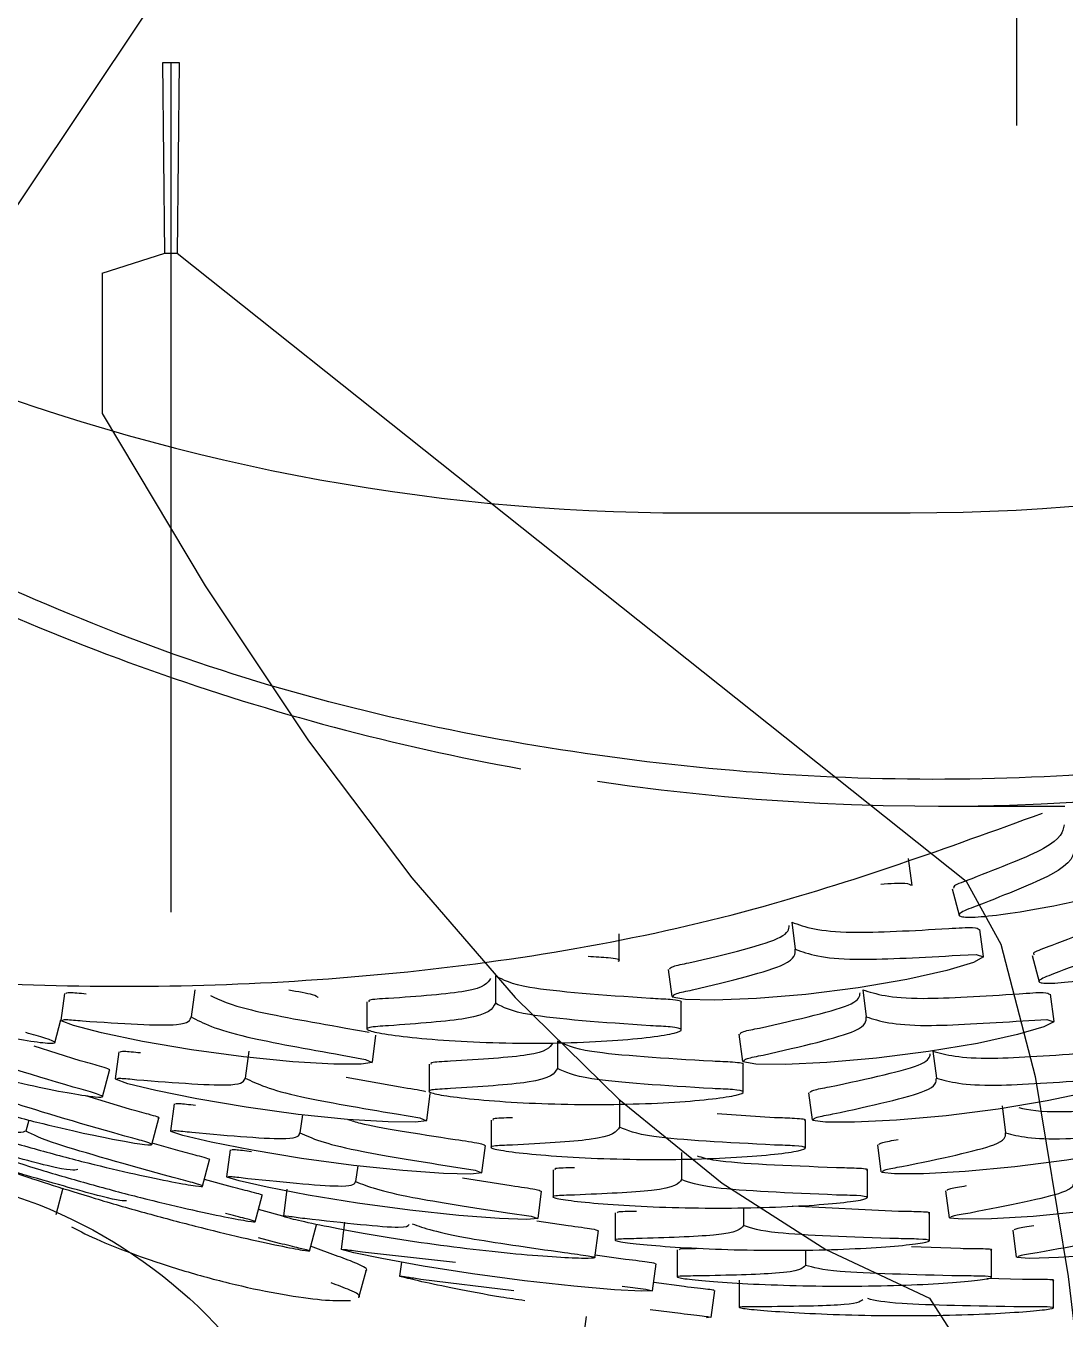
# Model space of a CAD drawing. Header units: millimetres. Extents: x 12325263 to 13848842, y -1463133 to 573208.
# Drawn here: x 12570216.36 to 12570222.68, y -836600.03 to -836592.16 of the extents above; entities that cross this region are included whole.
import ezdxf
from ezdxf.xclip import XClip

# ---------------------------------------------------------------- set-up
doc = ezdxf.new("R2010")
doc.units = ezdxf.units.MM
doc.header["$LTSCALE"] = 1000
doc.header["$XCLIPFRAME"] = 0
for name, color, linetype in [('fur202301', 252, 'Continuous'), ('WALL', 5, 'Continuous'), ('WALL-SHATCH', 8, 'Continuous'), ('建筑-楼板开洞', 251, 'Continuous')]:
    doc.layers.add(name, color=color, linetype=linetype)

# ---------------------------------------------------------------- blocks, each defined once
blk = doc.blocks.new('adgshg13-A$C7F010FC0')
at = {"layer": 'WALL-SHATCH'}
h = blk.add_hatch(color=256, dxfattribs=at)
h.dxf.hatch_style = 1
h.paths.add_polyline_path([(-60384.1712, -16880.8951), (-763.1648, 197.4794), (12587.6185, -13153.3039), (12587.6185, -157996.0198), (-162964.8506, -188820.4315), (-171262.3815, -180522.9007), (-171262.3815, -31310.8985), (-150707.1909, -10755.7079), (-131860.0775, -7980.8951), (-99162.3815, -7980.8951), (-99162.3815, -4980.8951), (-76620.4281, -4980.8951), (-70107.6523, -16880.8951)], flags=16)
h.paths.add_polyline_path([(-60091.2294, -16380.8951), (-646.877, 646.877), (12987.6185, -12987.6185), (12987.6185, -158331.9049), (-163100.5841, -189250.3835), (-171662.3815, -180688.5861), (-171662.3815, -31145.2131), (-150777.8962, -10260.7277), (-131896.6871, -7480.8951), (-99562.3815, -7480.8951), (-99562.3815, -4580.8951), (-76365.5524, -4580.8951), (-69907.5058, -16380.8951)])
blk = doc.blocks.new('A$C4C7A72D3')
at = {"layer": 'WALL', "color": 1}
blk.add_blockref('adgshg13-A$C7F010FC0', (210433.0121, 205503.5693), dxfattribs=at)
blk = doc.blocks.new('asdgag波混去水-B')
at = {"layer": 'fur202301'}
for centre, radius in [((0, 0), 52.5), ((0, 0), 40), ((-19.799, 19.799), 3)]:
    blk.add_circle(centre, radius, dxfattribs=at)
blk = doc.blocks.new('asdgag2019070316031892482')
at = {"lineweight": 0, "xscale": -1}
blk.add_blockref('asdgag波混去水-B', (1705.7792, -408.065), dxfattribs=at)
blk = doc.blocks.new('asdgag2019070515155847995')
at = {"color": 1}
for p, q in [((144.5775, -419.3066), (144.5104, -419.2887)), ((144.9381, -419.6189), (145.0263, -419.3376)), ((144.1628, -419.5131), (144.0017, -419.47)), ((145.0475, -419.4642), (145.1868, -419.5015)), ((145.3479, -419.5226), (145.1832, -419.501)), ((144.6442, -419.9175), (144.7244, -419.6516)), ((144.7191, -419.7536), (144.8794, -419.7965)), ((149.7275, -419.751), (148.8754, -419.751)), ((149.7275, -419.751), (149.8492, -420.1334)), ((144.9923, -419.8532), (144.8276, -419.8315)), ((144.3878, -420.2262), (144.4373, -420.0554)), ((144.4282, -420.053), (144.5885, -420.0959)), ((149.8492, -420.1334), (151.009, -420.1199)), ((149.8492, -420.1334), (149.8492, -420.2069)), ((151.009, -420.1199), (151.009, -420.2205)), ((144.6753, -420.1887), (144.5107, -420.1671)), ((151.009, -420.1702), (145.8413, -420.1702)), ((149.8492, -420.2069), (146.0296, -425.0051)), ((151.009, -420.2205), (149.8492, -420.2069)), ((145.3698, -420.3144), (145.2053, -420.2928)), ((144.1689, -420.5448), (144.2165, -420.3736)), ((144.1749, -420.3625), (144.3352, -420.4054)), ((144.3968, -420.5294), (144.2323, -420.5078)), ((144.9972, -420.6427), (144.8328, -420.6211)), ((143.8273, -420.8307), (143.8615, -420.702)), ((143.959, -420.682), (144.1193, -420.7249)), ((143.9875, -420.8736), (144.0331, -420.7018)), ((144.1569, -420.8751), (143.9924, -420.8535)), ((143.7482, -421.1868), (143.8104, -421.0195)), ((143.7807, -421.0116), (143.9409, -421.0544)), ((144.6093, -420.969), (144.4989, -420.9545)), ((143.9555, -421.2259), (143.791, -421.2043)), ((144.8385, -421.2352), (144.7791, -421.5631)), ((145.1372, -421.2329), (145.1113, -421.3755)), ((143.4983, -421.3133), (143.6595, -421.3564)), ((143.7759, -421.3337), (143.7138, -421.901)), ((144.2984, -421.3054), (144.2034, -421.2929)), ((144.9288, -421.3947), (145.0935, -421.4163)), ((145.2973, -421.3618), (145.1311, -421.3618)), ((143.7135, -421.5713), (143.6284, -421.5602)), ((143.6103, -421.6892), (143.5401, -422.2554)), ((144.5738, -421.7253), (144.7385, -421.7469)), ((144.9177, -421.739), (144.7516, -421.739)), ((144.2262, -421.9433), (144.1786, -422.2387)), ((144.2574, -422.0609), (144.422, -422.0826)), ((144.5771, -422.1163), (144.411, -422.1163)), ((145.4543, -422.1425), (145.2884, -422.1425)), ((143.9646, -422.3951), (143.9361, -422.5841)), ((143.9796, -422.4017), (144.1441, -422.4233)), ((144.2753, -422.4935), (144.1093, -422.4935)), ((145.0577, -422.5197), (144.8918, -422.5197)), ((143.3825, -422.694), (143.2171, -422.6723)), ((143.7581, -422.7498), (143.7321, -422.9345)), ((143.7403, -422.7475), (143.9048, -422.7691)), ((144.0125, -422.8708), (143.8465, -422.8708)), ((144.6999, -422.897), (144.5341, -422.897)), ((145.5436, -422.8952), (145.7099, -422.8952)), ((143.4263, -423.0835), (143.4021, -423.2684)), ((143.5394, -423.0983), (143.7039, -423.12)), ((143.5907, -423.1051), (143.5665, -423.29)), ((145.4931, -423.1933), (145.3283, -423.215)), ((143.7884, -423.2481), (143.6225, -423.2481)), ((144.381, -423.2742), (144.2153, -423.2742)), ((145.1257, -423.2725), (145.2918, -423.2725)), ((148.2703, -423.3102), (148.2703, -424.6638)), ((143.3793, -423.4497), (143.3744, -423.4269)), ((143.3764, -423.4542), (143.5408, -423.4758)), ((143.5436, -423.4717), (143.5423, -423.4649)), ((144.5916, -423.8392), (144.6162, -423.4913)), ((143.6032, -423.6253), (143.4373, -423.6253)), ((144.0438, -423.6515), (143.9352, -423.6515)), ((144.7467, -423.6497), (144.9128, -423.6497)), ((145.0989, -423.6224), (144.9342, -423.6441)), ((144.0219, -424.5937), (144.0533, -423.9468)), ((145.7808, -423.9444), (145.6163, -423.966)), ((143.787, -424.0288), (143.6939, -424.0288)), ((144.4067, -424.027), (144.5727, -424.027)), ((144.7433, -424.0464), (144.5786, -424.0681)), ((145.3698, -424.3757), (145.2053, -424.3973)), ((144.1056, -424.4042), (144.2716, -424.4042)), ((144.4263, -424.4653), (144.2617, -424.487)), ((143.7953, -424.9709), (143.8065, -424.6733)), ((146.0037, -424.6761), (146.1685, -424.6544)), ((143.8433, -424.7815), (144.0093, -424.7815)), ((144.9972, -424.8019), (144.8328, -424.8235)), ((146.487, -424.8358), (146.487, -425.6043)), ((144.1478, -424.8792), (143.9833, -424.9008)), ((145.9834, -424.9196), (145.8229, -424.9626)), ((145.5714, -425.1102), (145.7362, -425.0885)), ((143.6075, -425.3482), (143.6132, -425.131)), ((143.6199, -425.1588), (143.7858, -425.1588)), ((144.6632, -425.2231), (144.4989, -425.2447)), ((143.9079, -425.288), (143.7434, -425.3096)), ((150.6268, -425.3126), (166.7434, -425.3126)), ((145.5791, -425.4051), (145.4186, -425.448)), ((143.4353, -425.536), (143.6012, -425.536)), ((145.1778, -425.5392), (145.3425, -425.5175))]:
    blk.add_line(p, q, dxfattribs=at)
at = {"color": 1, "flags": 128}
for points in [[(141.8472, -402.2908), (141.7715, -402.835), (141.7838, -405.2339), (142.1408, -407.7261), (142.8917, -410.2878), (144.1578, -412.9734), (146.0521, -415.6838), (148.63, -418.2249), (151.8241, -420.3593), (154.9739, -421.72), (157.7965, -422.4441), (160.2772, -422.7383), (162.7873, -422.7221), (165.4026, -422.3745), (168.2049, -421.5989), (171.0742, -420.2887), (173.9473, -418.2922), (175.3808, -416.929), (176.7465, -415.2857), (177.9758, -413.3416), (178.9819, -411.0768), (179.6483, -408.5401), (179.8998, -405.8124), (179.8998, -405.8124)], [(144.9725, -421.2113), (144.9466, -421.3538), (144.9274, -421.3939), (144.9166, -421.3269), (144.9171, -421.1599), (144.9316, -420.9116), (144.9613, -420.6115), (145.0044, -420.2949), (145.0557, -419.9966), (145.1077, -419.7482), (145.1518, -419.5769), (145.1803, -419.5031), (145.1803, -419.5031)], [(148.8754, -419.751), (147.826, -420.3783), (146.8841, -421.0062), (146.0497, -421.6345), (145.3231, -422.2633), (144.7041, -422.8923), (144.1929, -423.5217), (143.7895, -424.1513), (143.4939, -424.7811)], [(144.6145, -421.5415), (144.59, -421.6842), (144.5726, -421.7245), (144.5637, -421.6577), (144.5658, -421.491), (144.5816, -421.2431), (144.6119, -420.9431), (144.6549, -420.6264), (144.7055, -420.3277), (144.7562, -420.079), (144.7986, -419.9076), (144.8251, -419.8337), (144.8251, -419.8337)], [(144.295, -421.8767), (144.2721, -422.0197), (144.2564, -422.0602), (144.2493, -421.9936), (144.2531, -421.8273), (144.2701, -421.5796), (144.3011, -421.2798), (144.344, -420.9629), (144.3938, -420.6639), (144.4432, -420.4149), (144.4838, -420.2433), (144.5085, -420.1693), (144.5085, -420.1693)], [(144.0141, -422.2171), (143.9927, -422.3602), (143.9788, -422.4009), (143.9735, -422.3346), (143.9789, -422.1685), (143.9971, -421.9212), (144.0286, -421.6215), (144.0715, -421.3044), (144.1206, -421.0052), (144.1687, -420.7559), (144.2077, -420.5842), (144.2305, -420.51), (144.2305, -420.51)], [(143.5677, -422.9129), (143.5494, -423.0564), (143.539, -423.0976), (143.5373, -423.0318), (143.5459, -422.8661), (143.5664, -422.6193), (143.5991, -422.3199), (143.6418, -422.0026), (143.6895, -421.7028), (143.7351, -421.453), (143.7707, -421.281), (143.7899, -421.2065), (143.7899, -421.2065)], [(145.5774, -424.9202), (145.5836, -425.0654), (145.5692, -425.1098), (145.5352, -425.0487), (145.4868, -424.888), (145.4324, -424.6448), (145.3813, -424.3474), (145.3411, -424.0305), (145.3159, -423.7291), (145.3061, -423.4753), (145.31, -423.2976), (145.3247, -423.218), (145.3247, -423.218)], [(145.1807, -425.3496), (145.1885, -425.4946), (145.1758, -425.5388), (145.1436, -425.4774), (145.097, -425.3165), (145.0439, -425.0733), (144.9935, -424.7759), (144.9532, -424.4589), (144.9271, -424.1574), (144.9159, -423.9036), (144.9181, -423.7262), (144.9309, -423.647), (144.9309, -423.647)], [(144.8227, -425.7739), (144.8319, -425.9187), (144.821, -425.9627), (144.7907, -425.9011), (144.7457, -425.74), (144.694, -425.4968), (144.6442, -425.1994), (144.6038, -424.8823), (144.5769, -424.5806), (144.5643, -424.3268), (144.5648, -424.1498), (144.5757, -424.0709), (144.5757, -424.0709)], [(144.5032, -426.1932), (144.514, -426.3377), (144.5048, -426.3815), (144.4763, -426.3197), (144.433, -426.1585), (144.3825, -425.9152), (144.3334, -425.6178), (144.2929, -425.3005), (144.2651, -424.9987), (144.2513, -424.745), (144.25, -424.5683), (144.2592, -424.4898), (144.2592, -424.4898)], [(143.4939, -424.7811), (143.0808, -425.0475), (142.0528, -425.3088), (140.4265, -425.5608), (138.2286, -425.7994), (135.4947, -426.0208), (132.2693, -426.2212), (128.6049, -426.3975), (124.5611, -426.5468)], [(144.2223, -426.6074), (144.2346, -426.7517), (144.2271, -426.7953), (144.2005, -426.7332), (144.1588, -426.5718), (144.1096, -426.3285), (144.061, -426.0311), (144.0204, -425.7137), (143.9919, -425.4118), (143.9767, -425.1582), (143.9738, -424.9817), (143.9811, -424.9036), (143.9811, -424.9036)], [(146.0296, -425.0051), (145.6475, -425.2163), (144.8429, -425.4239), (143.6258, -425.6254), (142.0109, -425.8183), (140.0179, -426.0002), (137.6712, -426.169), (134.9994, -426.3225), (132.0352, -426.4589)], [(143.9798, -427.0165), (143.9937, -427.1607), (143.988, -427.204), (143.9631, -427.1416), (143.9231, -426.9801), (143.875, -426.7368), (143.8271, -426.4393), (143.7864, -426.1218), (143.7571, -425.8198), (143.7407, -425.5663), (143.7361, -425.3901), (143.7416, -425.3123), (143.7416, -425.3123)]]:
    blk.add_lwpolyline(points, dxfattribs=at)
at = {"color": 1}
for centre, radius, start, end in [((160.782, -423.3104), 12.5117, 158.04875, 179.999), ((160.8172, -424.6491), 12.5469, 180.06678, 359.93322)]:
    blk.add_arc(centre, radius, start, end, dxfattribs=at)
for start_param, end_param in [(2.215236, 2.540337), (2.573332, 4.289401)]:
    blk.add_ellipse((160.8172, -424.8114), major_axis=(13.0673, 5.8958), ratio=0.997728, start_param=start_param, end_param=end_param, dxfattribs=at)
blk.add_open_spline([(141.6883, -389.9942), (141.5219, -390.0725), (140.2581, -390.6673), (138.035, -392.0498), (135.0585, -394.1422), (132.2907, -396.5115), (129.7358, -399.1053), (127.4176, -401.9131), (125.3526, -404.9113), (123.5566, -408.0776), (122.0432, -411.3879), (120.8239, -414.8172), (119.908, -418.3393), (119.3023, -421.9277), (119.0114, -425.555), (119.0376, -429.1937), (119.3805, -432.8164), (120.0377, -436.3955), (121.0041, -439.9039), (122.2723, -443.315), (123.8328, -446.6029), (125.6738, -449.7427), (127.7812, -452.7107), (130.1391, -455.4844), (132.7297, -458.0426), (135.5333, -460.366), (138.5287, -462.437), (141.6931, -464.2399), (145.0027, -465.761), (148.4322, -466.9887), (151.9557, -467.9137), (155.5465, -468.529), (159.1773, -468.8299), (162.8206, -468.8141), (166.4488, -468.4816), (170.0343, -467.8351), (173.5499, -466.8794), (176.969, -465.6218), (180.2655, -464.0717), (183.4145, -462.241), (186.3921, -460.1436), (189.1756, -457.7953), (191.744, -455.2141), (194.0779, -452.4194), (196.1593, -449.4325), (197.9728, -446.2761), (199.5043, -442.9742), (200.7425, -439.5517), (201.6778, -436.0346), (202.3033, -432.4496), (202.6141, -428.824), (202.608, -425.1851), (202.285, -421.5606), (201.6475, -417.978), (200.7005, -414.4643), (199.451, -411.0463), (197.9086, -407.7499), (196.085, -404.5999), (193.9939, -401.6205), (191.6514, -398.8337), (189.0745, -396.2623), (186.2855, -393.9197), (183.295, -391.8462), (180.7829, -390.3437), (179.2275, -389.6391), (178.777, -389.435)], degree=3, knots=[0, 0, 0, 0, 0.002464, 0.018712, 0.034959, 0.051206, 0.067452, 0.083698, 0.099943, 0.116187, 0.132431, 0.148674, 0.164917, 0.181159, 0.197401, 0.213642, 0.229884, 0.246125, 0.262366, 0.278608, 0.29485, 0.311092, 0.327334, 0.343577, 0.359821, 0.376065, 0.39231, 0.408556, 0.424802, 0.441049, 0.457296, 0.473544, 0.489792, 0.506041, 0.52229, 0.538538, 0.554787, 0.571035, 0.587284, 0.603532, 0.619779, 0.636026, 0.652272, 0.668518, 0.684763, 0.701007, 0.717251, 0.733494, 0.749737, 0.765979, 0.782221, 0.798462, 0.814704, 0.830945, 0.847186, 0.863428, 0.87967, 0.895912, 0.912154, 0.928397, 0.944641, 0.960885, 0.97713, 0.993376, 1, 1, 1, 1])
for points, knots in [([(146.0009, -415.7561), (145.8701, -416.2146), (145.5371, -417.3819), (145.3526, -419.3346), (145.4233, -421.5441), (145.7714, -423.6162), (146.2334, -424.8892), (146.4438, -425.4692)], [0, 0, 0, 0, 0.144269, 0.367301, 0.590326, 0.813347, 1, 1, 1, 1]), ([(145.522, -417.7489), (145.5328, -417.7051), (145.5543, -417.6174), (145.5442, -417.6119), (145.5023, -417.703), (145.432, -417.8892), (145.3449, -418.1486), (145.2537, -418.4527), (145.1707, -418.7667), (145.1048, -419.0556), (145.0611, -419.2874), (145.0414, -419.436), (145.0457, -419.4812), (145.0692, -419.4278), (145.097, -419.3301), (145.1092, -419.2874)], [0, 0, 0, 0, 0.078097, 0.156248, 0.234487, 0.312966, 0.391555, 0.469908, 0.547843, 0.625598, 0.703599, 0.782012, 0.860604, 0.939044, 1, 1, 1, 1]), ([(145.1906, -418.0375), (145.2018, -417.9938), (145.2243, -417.9063), (145.216, -417.9013), (145.1759, -417.9929), (145.1073, -418.1795), (145.0214, -418.4391), (144.9308, -418.7434), (144.8478, -419.0574), (144.7811, -419.3463), (144.736, -419.5778), (144.7146, -419.7259), (144.717, -419.7705), (144.7389, -419.7166), (144.766, -419.6188), (144.7778, -419.576)], [0, 0, 0, 0, 0.078102, 0.15626, 0.234485, 0.312925, 0.391477, 0.469832, 0.547819, 0.625646, 0.703691, 0.782098, 0.86065, 0.939053, 1, 1, 1, 1]), ([(160.8172, -439.0854), (159.8241, -439.0212), (158.0324, -438.9053), (155.552, -438.1092), (153.4057, -437.0368), (151.4757, -435.6053), (149.8042, -433.8773), (148.4507, -431.887), (147.4386, -429.6961), (146.8146, -427.3613), (146.5797, -424.9479), (146.7678, -422.5306), (147.3281, -420.1586), (148.0285, -418.7002), (148.379, -417.9705)], [0, 0, 0, 0, 0.101028, 0.182256, 0.263485, 0.34474, 0.425997, 0.507553, 0.589112, 0.671078, 0.753046, 0.83533, 0.917613, 1, 1, 1, 1]), ([(144.8968, -418.3361), (144.9084, -418.2925), (144.9318, -418.2053), (144.9253, -418.2008), (144.887, -418.2929), (144.8201, -418.4799), (144.7354, -418.7397), (144.6455, -419.0441), (144.5623, -419.3582), (144.4948, -419.647), (144.4484, -419.8783), (144.4253, -420.0258), (144.426, -420.0699), (144.4463, -420.0155), (144.4725, -419.9175), (144.4839, -419.8746)], [0, 0, 0, 0, 0.078108, 0.156274, 0.234487, 0.31289, 0.391408, 0.469765, 0.547799, 0.62569, 0.703776, 0.782177, 0.860692, 0.939062, 1, 1, 1, 1]), ([(144.6404, -418.6448), (144.6526, -418.6013), (144.6769, -418.5144), (144.6722, -418.5103), (144.6357, -418.6029), (144.5704, -418.7903), (144.487, -419.0504), (144.3976, -419.3549), (144.3143, -419.6691), (144.2461, -419.9578), (144.1984, -420.1888), (144.1736, -420.3358), (144.1725, -420.3793), (144.1912, -420.3245), (144.2165, -420.2263), (144.2276, -420.1833)], [0, 0, 0, 0, 0.078116, 0.156289, 0.234493, 0.312863, 0.391349, 0.469707, 0.547783, 0.625733, 0.703855, 0.78225, 0.860731, 0.939071, 1, 1, 1, 1]), ([(144.5104, -419.2887), (144.5017, -419.2673), (144.4866, -419.2303), (144.5947, -418.8188), (144.6404, -418.6448)], [0, 0, 0, 0, 0.57724, 1, 1, 1, 1]), ([(144.7778, -419.576), (144.8596, -419.3017), (145.0015, -418.8263), (145.063, -418.7298), (145.089, -418.6889)], [0, 0, 0, 0, 0.5771469, 1, 1, 1, 1]), ([(144.4216, -418.9635), (144.4342, -418.9202), (144.4595, -418.8335), (144.4566, -418.8299), (144.4218, -418.9229), (144.3581, -419.1107), (144.2759, -419.3711), (144.1872, -419.6757), (144.1038, -419.9899), (144.0347, -420.2786), (143.9858, -420.5093), (143.9593, -420.6558), (143.9565, -420.6987), (143.9736, -420.6435), (143.998, -420.5451), (144.0087, -420.502)], [0, 0, 0, 0, 0.078124, 0.156307, 0.234503, 0.312844, 0.3913, 0.469658, 0.547772, 0.625775, 0.703929, 0.782319, 0.860767, 0.93908, 1, 1, 1, 1]), ([(144.2773, -419.6036), (144.2716, -419.583), (144.2617, -419.5473), (144.3741, -419.137), (144.4216, -418.9635)], [0, 0, 0, 0, 0.577254, 1, 1, 1, 1]), ([(144.4839, -419.8746), (144.5633, -419.5996), (144.7008, -419.1232), (144.7571, -419.0252), (144.781, -418.9838)], [0, 0, 0, 0, 0.5771542, 1, 1, 1, 1]), ([(144.2402, -419.2922), (144.2533, -419.249), (144.2796, -419.1626), (144.2784, -419.1595), (144.2454, -419.253), (144.1833, -419.4412), (144.1023, -419.7018), (144.0141, -420.0065), (143.9306, -420.3208), (143.8609, -420.6094), (143.8106, -420.8398), (143.7826, -420.9859), (143.7779, -421.0282), (143.7934, -420.9725), (143.817, -420.8739), (143.8273, -420.8307)], [0, 0, 0, 0, 0.078134, 0.156328, 0.234519, 0.312833, 0.391262, 0.469619, 0.547767, 0.625817, 0.704, 0.782382, 0.860802, 0.93909, 1, 1, 1, 1]), ([(144.2276, -420.1833), (144.3044, -419.9076), (144.4376, -419.4301), (144.4888, -419.3307), (144.5104, -419.2887)], [0, 0, 0, 0, 0.577167, 1, 1, 1, 1]), ([(144.0867, -419.8996), (144.0852, -419.8804), (144.0824, -419.8444), (144.1901, -419.4674), (144.2402, -419.2922)], [0, 0, 0, 0, 0.535282, 1, 1, 1, 1]), ([(145.182, -419.51), (145.1854, -419.5125), (145.192, -419.5174), (145.1845, -419.5941), (145.1807, -419.6321)], [0, 0, 0, 0, 0.5035, 1, 1, 1, 1]), ([(143.9274, -419.5654), (143.9004, -419.6186), (143.8459, -419.7261), (143.7437, -419.9876), (143.6459, -420.2891), (143.5643, -420.6026), (143.5079, -420.8894), (143.4774, -421.1295), (143.4792, -421.2175), (143.4802, -421.2618)], [0, 0, 0, 0, 0.142607, 0.287842, 0.431584, 0.5732, 0.713973, 0.855932, 1, 1, 1, 1]), ([(145.3467, -419.5317), (145.3501, -419.5341), (145.3567, -419.539), (145.3491, -419.6157), (145.3454, -419.6538)], [0, 0, 0, 0, 0.503357, 1, 1, 1, 1]), ([(144.8808, -419.7916), (144.8808, -419.7933), (144.8812, -419.8114), (144.9003, -419.7549), (144.9266, -419.6603), (144.9381, -419.6189)], [0, 0, 0, 0, 0.055753, 0.58696, 1, 1, 1, 1]), ([(145.1807, -419.6321), (145.165, -419.8665), (145.1379, -420.2725), (145.1853, -420.2868), (145.2053, -420.2928)], [0, 0, 0, 0, 0.577143, 1, 1, 1, 1]), ([(144.8265, -419.8405), (144.8293, -419.8429), (144.8351, -419.8477), (144.8268, -419.9243), (144.8227, -419.9623)], [0, 0, 0, 0, 0.503609, 1, 1, 1, 1]), ([(144.5898, -420.091), (144.5898, -420.0927), (144.5896, -420.1106), (144.6076, -420.0538), (144.6331, -419.959), (144.6442, -419.9175)], [0, 0, 0, 0, 0.056084, 0.587042, 1, 1, 1, 1]), ([(144.9911, -419.8621), (144.994, -419.8646), (144.9997, -419.8694), (144.9914, -419.9459), (144.9873, -419.984)], [0, 0, 0, 0, 0.503477, 1, 1, 1, 1]), ([(144.8227, -419.9623), (144.8045, -420.1963), (144.773, -420.6018), (144.815, -420.6154), (144.8328, -420.6211)], [0, 0, 0, 0, 0.577145, 1, 1, 1, 1]), ([(144.3365, -420.4004), (144.3364, -420.4021), (144.3355, -420.4198), (144.3525, -420.3628), (144.377, -420.2677), (144.3878, -420.2262)], [0, 0, 0, 0, 0.056395, 0.587124, 1, 1, 1, 1]), ([(144.5095, -420.1761), (144.5119, -420.1784), (144.5167, -420.1831), (144.5077, -420.2596), (144.5032, -420.2976)], [0, 0, 0, 0, 0.503708, 1, 1, 1, 1]), ([(144.6741, -420.1977), (144.6765, -420.2001), (144.6813, -420.2048), (144.6723, -420.2813), (144.6678, -420.3192)], [0, 0, 0, 0, 0.503586, 1, 1, 1, 1]), ([(144.5032, -420.2976), (144.4825, -420.5313), (144.4465, -420.9361), (144.4833, -420.949), (144.4989, -420.9545)], [0, 0, 0, 0, 0.57715, 1, 1, 1, 1]), ([(145.2053, -420.2928), (145.1669, -420.3653), (145.1005, -420.491), (145.0105, -420.9973), (144.9725, -421.2113)], [0, 0, 0, 0, 0.577242, 1, 1, 1, 1]), ([(145.3357, -420.41), (145.3077, -420.4667), (145.2513, -420.5808), (145.1754, -421.0146), (145.1372, -421.2329)], [0, 0, 0, 0, 0.496595, 1, 1, 1, 1]), ([(144.1206, -420.7199), (144.1205, -420.7216), (144.119, -420.7391), (144.1348, -420.6818), (144.1585, -420.5865), (144.1689, -420.5448)], [0, 0, 0, 0, 0.056694, 0.587211, 1, 1, 1, 1]), ([(144.2311, -420.5167), (144.2331, -420.519), (144.2369, -420.5236), (144.2271, -420.6), (144.2223, -420.6379)], [0, 0, 0, 0, 0.503806, 1, 1, 1, 1]), ([(144.3957, -420.5383), (144.3976, -420.5406), (144.4014, -420.5453), (144.3916, -420.6216), (144.3868, -420.6595)], [0, 0, 0, 0, 0.503691, 1, 1, 1, 1]), ([(144.8328, -420.6211), (144.7975, -420.6941), (144.7364, -420.8205), (144.6507, -421.3272), (144.6145, -421.5415)], [0, 0, 0, 0, 0.577236, 1, 1, 1, 1]), ([(144.2223, -420.6379), (144.199, -420.8712), (144.1586, -421.2755), (144.1901, -421.2877), (144.2034, -421.2929)], [0, 0, 0, 0, 0.57716, 1, 1, 1, 1]), ([(143.7716, -422.5624), (143.7645, -422.6173), (143.7502, -422.7271), (143.7383, -422.7639), (143.7344, -422.6978), (143.7411, -422.5284), (143.7603, -422.2769), (143.7927, -421.9717), (143.8364, -421.6482), (143.8861, -421.3427), (143.9343, -421.0885), (143.9728, -420.9132), (143.9942, -420.8387), (143.996, -420.8644), (143.9848, -420.9471), (143.9798, -420.9833)], [0, 0, 0, 0, 0.07812, 0.156298, 0.234498, 0.312852, 0.391322, 0.469679, 0.547777, 0.625756, 0.703895, 0.782288, 0.860751, 0.939075, 1, 1, 1, 1]), ([(145.3691, -420.8862), (145.3594, -420.9426), (145.3411, -421.0496), (145.3288, -421.0594), (145.323, -421.0641)], [0, 0, 0, 0, 0.527959, 1, 1, 1, 1]), ([(143.9798, -420.9833), (143.9531, -421.2208), (143.9112, -421.5938), (143.9337, -421.6113), (143.9418, -421.6177)], [0, 0, 0, 0, 0.636545, 1, 1, 1, 1]), ([(144.4989, -420.9545), (144.4667, -421.0278), (144.4109, -421.155), (144.3294, -421.6623), (144.295, -421.8767)], [0, 0, 0, 0, 0.577233, 1, 1, 1, 1]), ([(143.4995, -421.3088), (143.5002, -421.3105), (143.5077, -421.3308), (143.5378, -421.2775), (143.5723, -421.1844), (143.5874, -421.1438)], [0, 0, 0, 0, 0.050072, 0.585313, 1, 1, 1, 1]), ([(143.6606, -421.3519), (143.6613, -421.3536), (143.6687, -421.3739), (143.6987, -421.3205), (143.7332, -421.2274), (143.7482, -421.1868)], [0, 0, 0, 0, 0.049963, 0.585169, 1, 1, 1, 1]), ([(143.7898, -421.2131), (143.7908, -421.2154), (143.7928, -421.2198), (143.7815, -421.296), (143.7759, -421.3337)], [0, 0, 0, 0, 0.504019, 1, 1, 1, 1]), ([(144.5814, -421.2459), (144.5739, -421.2678), (144.5415, -421.3619), (144.4951, -421.6654), (144.4596, -421.8984)], [0, 0, 0, 0, 0.232486, 1, 1, 1, 1]), ([(144.2034, -421.2929), (144.1742, -421.3667), (144.1238, -421.4945), (144.0467, -422.0024), (144.0141, -422.2171)], [0, 0, 0, 0, 0.577237, 1, 1, 1, 1]), ([(145.1508, -421.4919), (145.148, -421.447), (145.1423, -421.357), (145.1247, -421.355), (145.1014, -421.4544), (145.0762, -421.653), (145.0552, -421.9266), (145.0439, -422.2441), (145.0454, -422.5687), (145.0592, -422.8643), (145.0815, -423.0991), (145.1067, -423.2472), (145.1291, -423.2893), (145.1439, -423.2311), (145.1487, -423.1292), (145.1508, -423.0847)], [0, 0, 0, 0, 0.078091, 0.156237, 0.234491, 0.313012, 0.391641, 0.469991, 0.547869, 0.625547, 0.703499, 0.781918, 0.860553, 0.939033, 1, 1, 1, 1]), ([(145.3169, -421.4919), (145.3143, -421.4431), (145.3103, -421.3666), (145.3008, -421.3728), (145.2973, -421.375)], [0, 0, 0, 0, 0.637381, 1, 1, 1, 1]), ([(145.2884, -422.1425), (145.2543, -422.1252), (145.1951, -422.0952), (145.164, -421.6712), (145.1508, -421.4919)], [0, 0, 0, 0, 0.577246, 1, 1, 1, 1]), ([(145.4392, -422.1128), (145.4108, -422.0955), (145.3575, -422.0631), (145.3298, -421.6736), (145.3169, -421.4919)], [0, 0, 0, 0, 0.53357, 1, 1, 1, 1]), ([(143.4784, -422.3217), (143.4858, -422.2723), (143.509, -422.1179), (143.5526, -421.8911), (143.597, -421.6814), (143.6225, -421.5757), (143.6268, -421.5644), (143.6284, -421.5602)], [0, 0, 0, 0, 0.115473, 0.360691, 0.607015, 0.853874, 1, 1, 1, 1]), ([(143.6284, -421.5602), (143.628, -421.5686), (143.6273, -421.582), (143.615, -421.66), (143.6103, -421.6892)], [0, 0, 0, 0, 0.625764, 1, 1, 1, 1]), ([(144.7791, -421.5631), (144.77, -421.624), (144.7584, -421.7022), (144.7513, -421.7145), (144.7498, -421.7173)], [0, 0, 0, 0, 0.779051, 1, 1, 1, 1]), ([(143.9463, -421.6363), (143.9203, -421.7106), (143.8751, -421.8391), (143.8024, -422.3475), (143.7716, -422.5624)], [0, 0, 0, 0, 0.577247, 1, 1, 1, 1]), ([(144.7688, -421.8692), (144.7664, -421.8242), (144.7617, -421.7343), (144.7459, -421.7322), (144.7246, -421.8316), (144.7011, -422.0302), (144.6814, -422.3036), (144.6708, -422.6212), (144.6722, -422.9458), (144.6852, -423.2417), (144.706, -423.4765), (144.7295, -423.6246), (144.7499, -423.6665), (144.7631, -423.6083), (144.767, -423.5065), (144.7688, -423.4619)], [0, 0, 0, 0, 0.078097, 0.156248, 0.234487, 0.312966, 0.391555, 0.469908, 0.547843, 0.625598, 0.703599, 0.782012, 0.860604, 0.939044, 1, 1, 1, 1]), ([(144.9348, -421.8692), (144.9327, -421.8204), (144.9295, -421.7439), (144.9208, -421.7501), (144.9177, -421.7523)], [0, 0, 0, 0, 0.637396, 1, 1, 1, 1]), ([(144.8918, -422.5197), (144.8608, -422.5024), (144.807, -422.4724), (144.7801, -422.0484), (144.7688, -421.8692)], [0, 0, 0, 0, 0.577239, 1, 1, 1, 1]), ([(145.044, -422.49), (145.0182, -422.4727), (144.9698, -422.4403), (144.9459, -422.0508), (144.9348, -421.8692)], [0, 0, 0, 0, 0.533567, 1, 1, 1, 1]), ([(144.4596, -421.8984), (144.4513, -421.955), (144.4357, -422.0623), (144.4268, -422.0726), (144.4227, -422.0775)], [0, 0, 0, 0, 0.528002, 1, 1, 1, 1]), ([(144.4257, -422.2464), (144.4238, -422.2015), (144.4201, -422.1116), (144.4061, -422.1095), (144.3866, -422.2089), (144.3649, -422.4074), (144.3465, -422.6807), (144.3365, -422.9982), (144.3378, -423.323), (144.35, -423.619), (144.3695, -423.8539), (144.3912, -424.0019), (144.4097, -424.0438), (144.4212, -423.9855), (144.4243, -423.8837), (144.4257, -423.8392)], [0, 0, 0, 0, 0.0781022, 0.1562603, 0.2344855, 0.3129248, 0.3914766, 0.4698319, 0.5478191, 0.6256456, 0.7036911, 0.7820984, 0.8606501, 0.9390534, 1, 1, 1, 1]), ([(144.5916, -422.2464), (144.59, -422.1977), (144.5875, -422.1212), (144.5799, -422.1273), (144.5771, -422.1295)], [0, 0, 0, 0, 0.637413, 1, 1, 1, 1]), ([(145.1508, -423.0847), (145.1707, -422.7976), (145.2052, -422.3002), (145.2637, -422.1894), (145.2884, -422.1425)], [0, 0, 0, 0, 0.577142, 1, 1, 1, 1]), ([(145.3169, -423.0847), (145.3367, -422.7976), (145.371, -422.3002), (145.4295, -422.1894), (145.4543, -422.1425)], [0, 0, 0, 0, 0.577116, 1, 1, 1, 1]), ([(144.1786, -422.2387), (144.1708, -422.2954), (144.1561, -422.4028), (144.1484, -422.4133), (144.1448, -422.4182)], [0, 0, 0, 0, 0.528029, 1, 1, 1, 1]), ([(144.5341, -422.897), (144.5062, -422.8796), (144.4578, -422.8496), (144.4352, -422.4256), (144.4257, -422.2464)], [0, 0, 0, 0, 0.577234, 1, 1, 1, 1]), ([(144.1214, -422.6237), (144.1201, -422.5787), (144.1173, -422.4888), (144.1052, -422.4867), (144.0876, -422.5861), (144.0676, -422.7846), (144.0504, -423.0578), (144.0411, -423.3752), (144.0423, -423.7002), (144.0537, -423.9963), (144.0718, -424.2313), (144.0917, -424.3793), (144.1084, -424.421), (144.1182, -424.3627), (144.1205, -424.261), (144.1214, -424.2164)], [0, 0, 0, 0, 0.0781085, 0.1562737, 0.2344871, 0.3128904, 0.391408, 0.4697649, 0.5477991, 0.6256902, 0.7037759, 0.7821774, 0.8606921, 0.939062, 1, 1, 1, 1]), ([(144.2874, -422.6237), (144.2862, -422.5749), (144.2845, -422.4984), (144.2778, -422.5046), (144.2753, -422.5068)], [0, 0, 0, 0, 0.637434, 1, 1, 1, 1]), ([(143.9361, -422.5841), (143.9288, -422.6409), (143.915, -422.7484), (143.9085, -422.759), (143.9054, -422.764)], [0, 0, 0, 0, 0.528061, 1, 1, 1, 1]), ([(144.7688, -423.4619), (144.7861, -423.1749), (144.8162, -422.6775), (144.8694, -422.5666), (144.8918, -422.5197)], [0, 0, 0, 0, 0.5771436, 1, 1, 1, 1]), ([(144.9348, -423.4619), (144.9521, -423.1749), (144.982, -422.6775), (145.0352, -422.5666), (145.0577, -422.5197)], [0, 0, 0, 0, 0.577119, 1, 1, 1, 1]), ([(144.2153, -423.2742), (144.1904, -423.2569), (144.1474, -423.2268), (144.1292, -422.8029), (144.1214, -422.6237)], [0, 0, 0, 0, 0.577234, 1, 1, 1, 1]), ([(145.5436, -422.89), (145.5445, -422.8917), (145.5533, -422.9091), (145.5635, -422.8492), (145.5693, -422.7505), (145.5718, -422.7074)], [0, 0, 0, 0, 0.057464, 0.5879905, 1, 1, 1, 1]), ([(143.8561, -423.0009), (143.8552, -422.956), (143.8534, -422.8661), (143.8431, -422.864), (143.8274, -422.9634), (143.809, -423.1618), (143.7931, -423.435), (143.7844, -423.7523), (143.7855, -424.0773), (143.7962, -424.3737), (143.813, -424.6087), (143.8312, -424.7566), (143.8459, -424.7983), (143.8541, -424.7399), (143.8555, -424.6382), (143.8561, -424.5937)], [0, 0, 0, 0, 0.078116, 0.156289, 0.234493, 0.312863, 0.391349, 0.469707, 0.547783, 0.625733, 0.703855, 0.78225, 0.860731, 0.939071, 1, 1, 1, 1]), ([(144.0219, -423.0009), (144.0213, -422.9522), (144.0203, -422.8757), (144.0146, -422.8818), (144.0125, -422.8841)], [0, 0, 0, 0, 0.637461, 1, 1, 1, 1]), ([(144.4257, -423.8392), (144.4405, -423.5521), (144.4662, -423.0548), (144.5139, -422.9439), (144.5341, -422.897)], [0, 0, 0, 0, 0.577147, 1, 1, 1, 1]), ([(143.7321, -422.9345), (143.7253, -422.9914), (143.7125, -423.099), (143.7071, -423.1098), (143.7046, -423.1148)], [0, 0, 0, 0, 0.528099, 1, 1, 1, 1]), ([(143.9352, -423.6515), (143.9135, -423.6341), (143.8758, -423.6041), (143.8619, -423.1801), (143.8561, -423.0009)], [0, 0, 0, 0, 0.57724, 1, 1, 1, 1]), ([(145.2918, -423.2672), (145.2926, -423.2689), (145.3008, -423.2863), (145.3099, -423.2264), (145.3147, -423.1278), (145.3169, -423.0847)], [0, 0, 0, 0, 0.057762, 0.587977, 1, 1, 1, 1]), ([(145.4943, -423.2024), (145.4998, -423.2036), (145.5109, -423.2062), (145.5262, -423.2818), (145.5338, -423.3194)], [0, 0, 0, 0, 0.503216, 1, 1, 1, 1]), ([(143.4021, -423.2684), (143.3959, -423.3247), (143.3859, -423.4148), (143.3811, -423.4402), (143.3793, -423.4497)], [0, 0, 0, 0, 0.625691, 1, 1, 1, 1]), ([(143.5665, -423.29), (143.5603, -423.3464), (143.5503, -423.437), (143.5455, -423.4622), (143.5436, -423.4717)], [0, 0, 0, 0, 0.621466, 1, 1, 1, 1]), ([(143.6295, -423.3782), (143.6291, -423.3332), (143.6284, -423.2433), (143.6199, -423.2413), (143.606, -423.3407), (143.5893, -423.5391), (143.5746, -423.8121), (143.5665, -424.1295), (143.5675, -424.4545), (143.5774, -424.751), (143.5929, -424.9861), (143.6094, -425.1339), (143.6223, -425.1755), (143.6288, -425.1172), (143.6293, -425.0154), (143.6295, -424.9709)], [0, 0, 0, 0, 0.078124, 0.156307, 0.234503, 0.312844, 0.3913, 0.469658, 0.547772, 0.625775, 0.703929, 0.782319, 0.860767, 0.93908, 1, 1, 1, 1]), ([(143.7953, -423.3782), (143.7952, -423.3294), (143.795, -423.2529), (143.7902, -423.2591), (143.7884, -423.2613)], [0, 0, 0, 0, 0.637496, 1, 1, 1, 1]), ([(144.1214, -424.2164), (144.1337, -423.9294), (144.1549, -423.4321), (144.1973, -423.3212), (144.2153, -423.2742)], [0, 0, 0, 0, 0.577154, 1, 1, 1, 1]), ([(145.3295, -423.224), (145.3351, -423.2253), (145.3461, -423.2278), (145.3615, -423.3035), (145.3691, -423.3411)], [0, 0, 0, 0, 0.503373, 1, 1, 1, 1]), ([(143.6939, -424.0288), (143.6752, -424.0114), (143.6429, -423.9813), (143.6335, -423.5574), (143.6295, -423.3782)], [0, 0, 0, 0, 0.577254, 1, 1, 1, 1]), ([(144.2874, -424.2164), (144.299, -423.919), (144.3151, -423.5041), (144.3485, -423.4003), (144.358, -423.3709)], [0, 0, 0, 0, 0.716708, 1, 1, 1, 1]), ([(145.3691, -423.3411), (145.4241, -423.5703), (145.5193, -423.9674), (145.5875, -423.9664), (145.6163, -423.966)], [0, 0, 0, 0, 0.577142, 1, 1, 1, 1]), ([(145.5338, -423.3194), (145.589, -423.5532), (145.6757, -423.9204), (145.738, -423.9267), (145.7607, -423.929)], [0, 0, 0, 0, 0.636497, 1, 1, 1, 1]), ([(144.9128, -423.6444), (144.9136, -423.6461), (144.921, -423.6635), (144.929, -423.6037), (144.933, -423.505), (144.9348, -423.4619)], [0, 0, 0, 0, 0.058151, 0.588077, 1, 1, 1, 1]), ([(143.4417, -423.7554), (143.4418, -423.7105), (143.4421, -423.6206), (143.4355, -423.6185), (143.4234, -423.718), (143.4083, -423.9163), (143.3948, -424.1893), (143.3873, -424.5066), (143.3883, -424.8318), (143.3974, -425.1283), (143.4116, -425.3635), (143.4264, -425.5113), (143.4375, -425.5527), (143.4423, -425.4944), (143.4419, -425.3927), (143.4417, -425.3482)], [0, 0, 0, 0, 0.078134, 0.156328, 0.234519, 0.312833, 0.391262, 0.469619, 0.547767, 0.625817, 0.704, 0.782382, 0.860802, 0.93909, 1, 1, 1, 1]), ([(143.8561, -424.5937), (143.8657, -424.3067), (143.8824, -423.8094), (143.9195, -423.6984), (143.9352, -423.6515)], [0, 0, 0, 0, 0.577167, 1, 1, 1, 1]), ([(144.9353, -423.6531), (144.9404, -423.6544), (144.9505, -423.6571), (144.9652, -423.7329), (144.9725, -423.7705)], [0, 0, 0, 0, 0.5035, 1, 1, 1, 1]), ([(145.1, -423.6314), (145.1051, -423.6328), (145.1152, -423.6355), (145.1299, -423.7112), (145.1372, -423.7488)], [0, 0, 0, 0, 0.503357, 1, 1, 1, 1]), ([(143.4849, -424.3763), (143.4721, -424.359), (143.4479, -424.3265), (143.4437, -423.937), (143.4417, -423.7554)], [0, 0, 0, 0, 0.533645, 1, 1, 1, 1]), ([(144.9725, -423.7705), (145.025, -424), (145.1159, -424.3977), (145.1787, -424.3974), (145.2053, -424.3973)], [0, 0, 0, 0, 0.577143, 1, 1, 1, 1]), ([(145.1372, -423.7488), (145.1898, -423.9829), (145.2726, -424.3506), (145.3301, -424.3576), (145.3511, -424.3601)], [0, 0, 0, 0, 0.636496, 1, 1, 1, 1]), ([(144.5727, -424.0217), (144.5734, -424.0234), (144.5802, -424.0407), (144.587, -423.9809), (144.5902, -423.8823), (144.5916, -423.8392)], [0, 0, 0, 0, 0.0585066, 0.5881644, 1, 1, 1, 1]), ([(145.6163, -423.966), (145.5872, -424.0474), (145.5368, -424.1884), (145.5653, -424.7028), (145.5774, -424.9202)], [0, 0, 0, 0, 0.57725, 1, 1, 1, 1]), ([(145.7808, -423.9444), (145.7517, -424.0258), (145.7012, -424.1668), (145.7299, -424.6811), (145.7421, -424.8986)], [0, 0, 0, 0, 0.577223, 1, 1, 1, 1]), ([(143.6295, -424.9709), (143.6365, -424.6839), (143.6487, -424.1867), (143.6804, -424.0757), (143.6939, -424.0288)], [0, 0, 0, 0, 0.577186, 1, 1, 1, 1]), ([(144.5798, -424.077), (144.5844, -424.0785), (144.5936, -424.0813), (144.6076, -424.1572), (144.6145, -424.1948)], [0, 0, 0, 0, 0.503609, 1, 1, 1, 1]), ([(144.7444, -424.0554), (144.7491, -424.0568), (144.7582, -424.0597), (144.7722, -424.1355), (144.7791, -424.1732)], [0, 0, 0, 0, 0.503477, 1, 1, 1, 1]), ([(144.2716, -424.3989), (144.2722, -424.4006), (144.2783, -424.4179), (144.284, -424.3581), (144.2863, -424.2595), (144.2874, -424.2164)], [0, 0, 0, 0, 0.058836, 0.588246, 1, 1, 1, 1]), ([(144.6145, -424.1948), (144.6644, -424.4246), (144.7509, -424.8229), (144.8085, -424.8233), (144.8328, -424.8235)], [0, 0, 0, 0, 0.577145, 1, 1, 1, 1]), ([(144.7791, -424.1732), (144.8292, -424.4076), (144.9081, -424.7758), (144.9608, -424.7834), (144.98, -424.7861)], [0, 0, 0, 0, 0.636496, 1, 1, 1, 1]), ([(145.2053, -424.3973), (145.1793, -424.4783), (145.1342, -424.6186), (145.1669, -425.1324), (145.1807, -425.3496)], [0, 0, 0, 0, 0.577242, 1, 1, 1, 1]), ([(145.3698, -424.3757), (145.3437, -424.4567), (145.2986, -424.597), (145.3315, -425.1108), (145.3454, -425.328)], [0, 0, 0, 0, 0.577217, 1, 1, 1, 1]), ([(143.4417, -425.3482), (143.4461, -425.0612), (143.4537, -424.5639), (143.4801, -424.4529), (143.4913, -424.406)], [0, 0, 0, 0, 0.5772138, 1, 1, 1, 1]), ([(144.4274, -424.4743), (144.4316, -424.4758), (144.4398, -424.4788), (144.453, -424.5547), (144.4596, -424.5924)], [0, 0, 0, 0, 0.503586, 1, 1, 1, 1]), ([(144.2628, -424.4959), (144.267, -424.4974), (144.2752, -424.5004), (144.2885, -424.5764), (144.295, -424.6141)], [0, 0, 0, 0, 0.503708, 1, 1, 1, 1]), ([(146.0126, -424.4858), (146.0161, -424.5431), (146.0226, -424.6516), (146.0093, -424.6648), (146.003, -424.671)], [0, 0, 0, 0, 0.52794, 1, 1, 1, 1]), ([(144.0093, -424.7761), (144.0098, -424.7779), (144.0152, -424.7952), (144.0198, -424.7353), (144.0213, -424.6368), (144.0219, -424.5937)], [0, 0, 0, 0, 0.059146, 0.588328, 1, 1, 1, 1]), ([(144.295, -424.6141), (144.3424, -424.8442), (144.4245, -425.243), (144.4768, -425.2442), (144.4989, -425.2447)], [0, 0, 0, 0, 0.57715, 1, 1, 1, 1]), ([(144.8328, -424.8235), (144.8099, -424.9042), (144.7702, -425.0438), (144.8071, -425.557), (144.8227, -425.7739)], [0, 0, 0, 0, 0.577236, 1, 1, 1, 1]), ([(144.9972, -424.8019), (144.9743, -424.8825), (144.9345, -425.0222), (144.9716, -425.5354), (144.9873, -425.7523)], [0, 0, 0, 0, 0.577214, 1, 1, 1, 1]), ([(143.9844, -424.9098), (143.9881, -424.9113), (143.9954, -424.9145), (144.0079, -424.9905), (144.0141, -425.0282)], [0, 0, 0, 0, 0.503806, 1, 1, 1, 1]), ([(144.149, -424.8881), (144.1527, -424.8897), (144.16, -424.8929), (144.1724, -424.9689), (144.1786, -425.0066)], [0, 0, 0, 0, 0.503691, 1, 1, 1, 1]), ([(145.7421, -424.8986), (145.746, -424.9558), (145.7535, -425.0642), (145.7413, -425.0773), (145.7355, -425.0834)], [0, 0, 0, 0, 0.527937, 1, 1, 1, 1]), ([(146.0453, -425.0387), (146.0284, -424.9926), (146.0019, -424.92), (145.9909, -424.9291), (145.9868, -424.9324)], [0, 0, 0, 0, 0.635111, 1, 1, 1, 1]), ([(143.7858, -425.1534), (143.7863, -425.1551), (143.791, -425.1724), (143.7945, -425.1125), (143.7951, -425.014), (143.7953, -424.9709)], [0, 0, 0, 0, 0.059443, 0.588414, 1, 1, 1, 1]), ([(144.0141, -425.0282), (144.0589, -425.2587), (144.1366, -425.6581), (144.1835, -425.66), (144.2034, -425.6608)], [0, 0, 0, 0, 0.57716, 1, 1, 1, 1]), ([(145.8848, -425.0817), (145.8686, -425.0393), (145.8363, -424.9545), (145.8123, -424.9581), (145.8092, -425.0612), (145.8308, -425.2606), (145.8773, -425.5312), (145.9467, -425.8413), (146.0325, -426.1542), (146.1249, -426.4355), (146.2117, -426.6556), (146.2803, -426.7913), (146.3193, -426.8252), (146.3245, -426.7642), (146.3058, -426.664), (146.2977, -426.6202)], [0, 0, 0, 0, 0.0780861, 0.1562257, 0.2344959, 0.3130635, 0.3917358, 0.4700825, 0.547898, 0.6254901, 0.7033889, 0.781814, 0.8604958, 0.9390187, 1, 1, 1, 1]), ([(146.2381, -425.6658), (146.1899, -425.6597), (146.1064, -425.6492), (145.9507, -425.2503), (145.8848, -425.0817)], [0, 0, 0, 0, 0.577254, 1, 1, 1, 1]), ([(146.372, -425.5998), (146.3308, -425.592), (146.2539, -425.5776), (146.1115, -425.2097), (146.0453, -425.0387)], [0, 0, 0, 0, 0.535211, 1, 1, 1, 1]), ([(144.4989, -425.2447), (144.479, -425.3249), (144.4446, -425.4639), (144.4858, -425.9765), (144.5032, -426.1932)], [0, 0, 0, 0, 0.577233, 1, 1, 1, 1]), ([(143.7445, -425.3185), (143.7477, -425.3202), (143.7541, -425.3235), (143.7658, -425.3996), (143.7716, -425.4374)], [0, 0, 0, 0, 0.503908, 1, 1, 1, 1]), ([(143.909, -425.2969), (143.9123, -425.2986), (143.9186, -425.3019), (143.9303, -425.378), (143.9361, -425.4158)], [0, 0, 0, 0, 0.503799, 1, 1, 1, 1]), ([(144.6536, -425.3248), (144.6402, -425.3869), (144.613, -425.512), (144.6494, -425.9506), (144.6678, -426.1716)], [0, 0, 0, 0, 0.496199, 1, 1, 1, 1]), ([(145.3454, -425.328), (145.3498, -425.3852), (145.3581, -425.4934), (145.3471, -425.5063), (145.3418, -425.5124)], [0, 0, 0, 0, 0.5279578, 1, 1, 1, 1]), ([(143.6012, -425.5306), (143.6016, -425.5323), (143.6057, -425.5496), (143.6079, -425.4897), (143.6076, -425.3913), (143.6075, -425.3482)], [0, 0, 0, 0, 0.059732, 0.58851, 1, 1, 1, 1]), ([(145.6386, -425.5248), (145.6222, -425.4786), (145.5963, -425.4058), (145.5862, -425.4146), (145.5825, -425.4178)], [0, 0, 0, 0, 0.635126, 1, 1, 1, 1]), ([(143.7716, -425.4374), (143.8139, -425.6682), (143.887, -426.0681), (143.9287, -426.0707), (143.9463, -426.0718)], [0, 0, 0, 0, 0.577177, 1, 1, 1, 1]), ([(145.4782, -425.5677), (145.4625, -425.5252), (145.431, -425.4402), (145.4088, -425.4434), (145.4076, -425.546), (145.4308, -425.7448), (145.4787, -426.0149), (145.5487, -426.3247), (145.6345, -426.6378), (145.7261, -426.9196), (145.8115, -427.1402), (145.8783, -427.2762), (145.9154, -427.3105), (145.9189, -427.2499), (145.8995, -427.1499), (145.891, -427.1062)], [0, 0, 0, 0, 0.078091, 0.156237, 0.234491, 0.313012, 0.391641, 0.469991, 0.547869, 0.625547, 0.703499, 0.781918, 0.860553, 0.939033, 1, 1, 1, 1]), ([(145.8175, -426.1556), (145.7723, -426.1487), (145.694, -426.1368), (145.5423, -425.7368), (145.4782, -425.5677)], [0, 0, 0, 0, 0.5772459, 1, 1, 1, 1]), ([(145.9527, -426.0892), (145.9141, -426.0808), (145.8418, -426.065), (145.7031, -425.6962), (145.6386, -425.5248)], [0, 0, 0, 0, 0.535208, 1, 1, 1, 1])]:
    blk.add_open_spline(points, degree=3, knots=knots, dxfattribs=at)
blk = doc.blocks.new('sdfgsdffhg')
at = {"layer": 'fur202301', "xscale": -1, "rotation": 90}
blk.add_blockref('asdgag2019070316031892482', (-11256.826, 39180.2578, 0), dxfattribs=at)
at = {"layer": 'fur202301', "rotation": 90}
blk.add_blockref('asdgag2019070515155847995', (-11286.8252, 37313.4085, 0), dxfattribs=at)

msp = doc.modelspace()

# ---------------------------------------------------------------- block references
ref = msp.add_blockref('A$C4C7A72D3', (12385714.8533, -906209.5212), dxfattribs=dict(rotation=350.041249254255))
XClip(ref).set_block_clipping_path([(223442.8584877662, 85923.1187333744), (220542.7961432356, 85923.1422391906), (220542.8579492103, 89292.823275506), (211526.9150355905, 89292.8101311298), (210631.4331447985, 94392.8080583527), (206113.3685902953, 94392.8025418455), (206001.4315187763, 95030.3127344656), (204376.2826588508, 94744.9613686837), (203364.4570056833, 100506.9030052917), (197947.3947122637, 99555.7482674252), (192482.3428474721, 130679.4765393781), (190118.7804593667, 130264.4504016289), (191623.4071957469, 121695.6427078634), (177046.6486519482, 119136.2011700841), (175707.6223907359, 126760.8483765714), (173902.988371335, 128026.4039125028), (169528.3854461554, 127258.2903269802), (169070.0967394859, 129868.3614864857), (163308.2517458182, 128856.6693391807), (163766.52659606, 126246.6171700556), (159679.1795131005, 125528.9180921423), (170669.6888374612, 62935.797914044), (167222.1989369914, 62330.4650948944), (167939.7759490944, 58243.6808593175), (171386.9528796654, 58848.2912487988), (172857.0656793863, 50477.0032648193), (165962.5026008021, 49266.4230898353), (168037.7813034765, 37447.1796448426), (140649.9584970828, 32638.2390106404), (115387.9799239188, 28202.5781787895), (95598.7254695911, 140907.4332163476), (226939.476109907, 163968.8668500402), (240128.6952811591, 88852.8973128139)])

# ---------------------------------------------------------------- next in the draw order: hatches: boundary and pattern name
at = {"layer": '建筑-楼板开洞'}
h = msp.add_hatch(dxfattribs=at)
h.set_pattern_fill('DASH', color=256, scale=500)
h.set_pattern_definition([(0, (0, 0), (476.25, 476.25), [476.25, -476.25])])
h.paths.add_polyline_path([(12597696.7413, -842386.7858), (12590696.8107, -842386.9011), (12590697.0674, -843986.7858), (12595796.8107, -843986.8518), (12595797.0674, -849736.8518), (12588796.8107, -849736.7858), (12588796.8107, -851936.7857), (12564896.8107, -851936.7857), (12564896.8107, -816186.7857), (12568846.8107, -816186.7857), (12568846.8107, -816040), (12568846.8107, -807536.7858), (12574696.8294, -807536.8021), (12574696.7715, -810386.7858), (12575896.8107, -810386.7857), (12579055.2347, -810386.7837), (12580496.9149, -811828.2071), (12580696.9149, -819086.8501), (12595696.9165, -819086.7214), (12595696.8979, -812786.7858), (12597696.6592, -812786.7858)])

# ---------------------------------------------------------------- next in the draw order: block references
msp.add_blockref('sdfgsdffhg', (12581083.8986, -874056.8039, 0))

doc.saveas('drawing.dxf')
